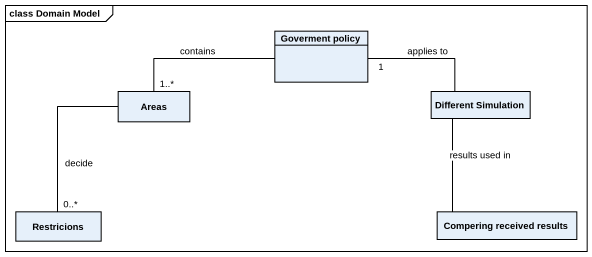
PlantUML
@startuml
mainframe class Domain Model
hide circle
hide empty members
class "Goverment policy" as Goverment_policy
class Areas
class "Different Simulation" as Different_Simulation
class Restricions
class "Compering received results" as Compering_received_results
Goverment_policy -left- "1..*" Areas : contains
Areas -- "0..*" Restricions : decide
Different_Simulation -left- "1" Goverment_policy : applies to
Different_Simulation -- Compering_received_results : results used in
@enduml
